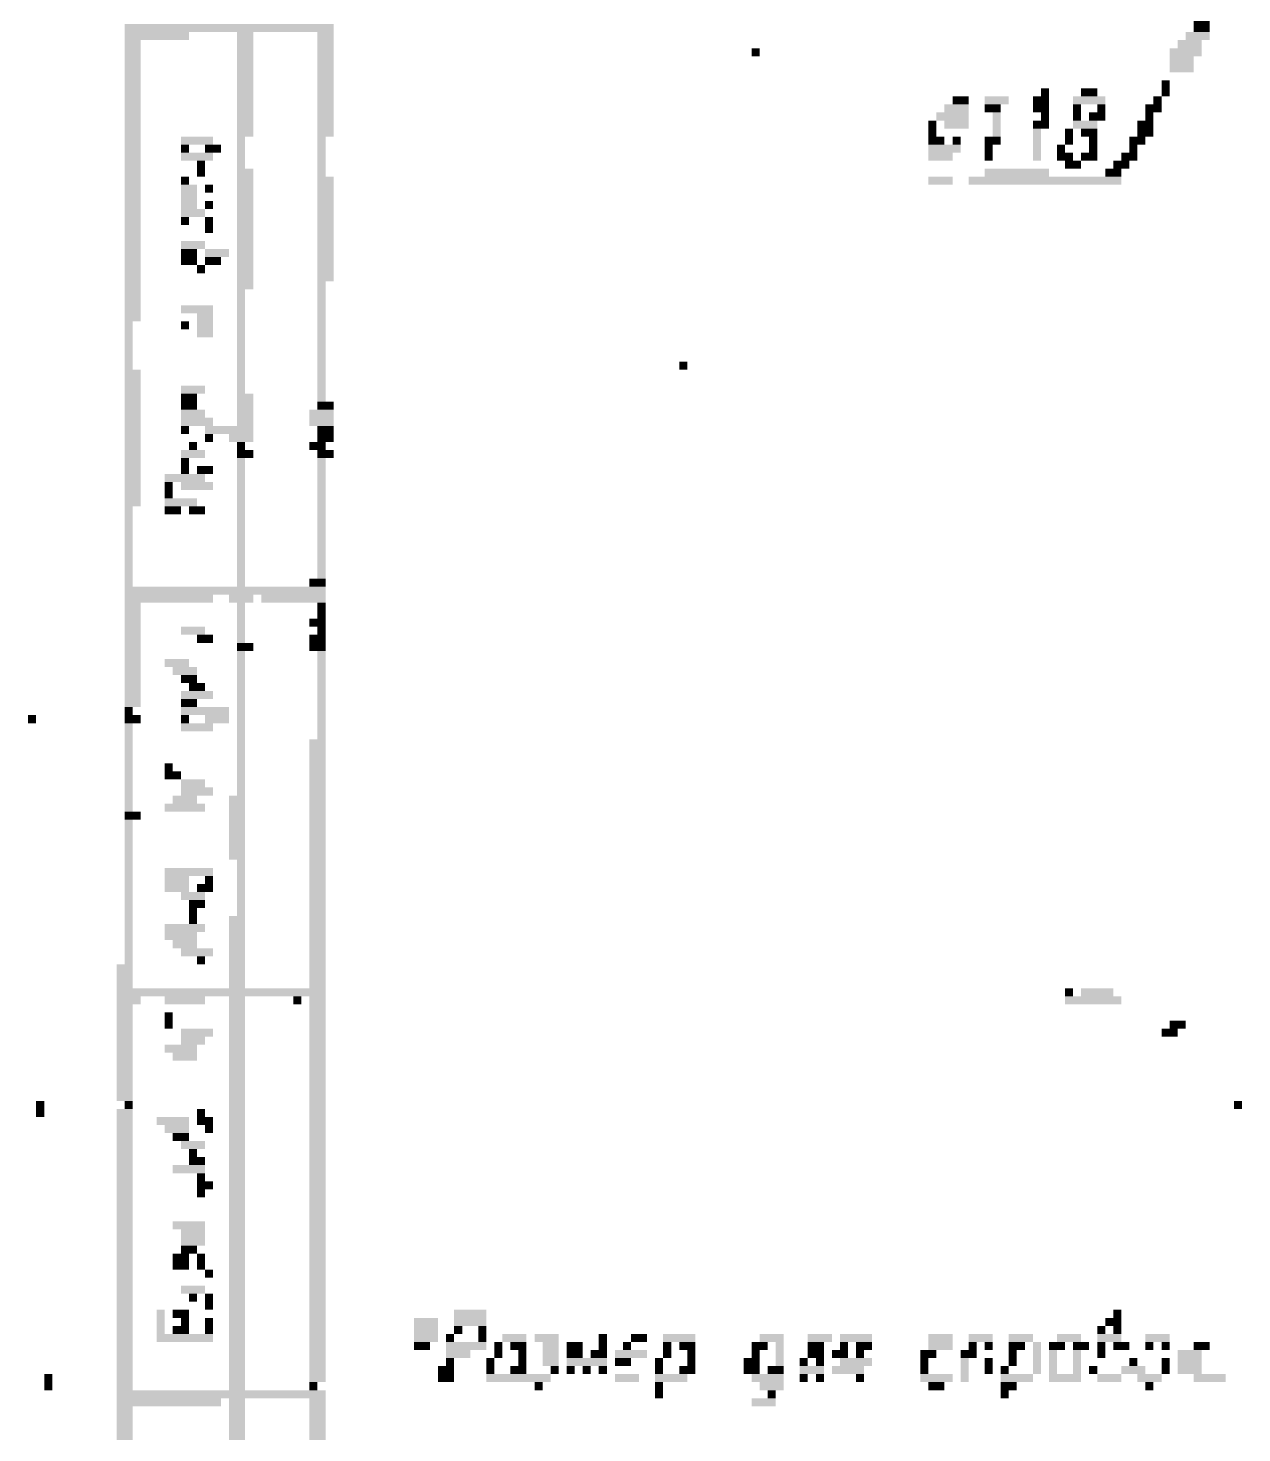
# Model space of a CAD drawing. Extents: x 0 to 456, y -15 to 604.
# Drawn here: x 26.5 to 177.5, y 142.2 to 317 of the extents above; entities that cross this region are included whole.
import ezdxf

# ---------------------------------------------------------------- set-up
doc = ezdxf.new("R2010")
doc.units = 0
doc.layers.add('SCAN_INK_DRAFT', color=7, linetype='Continuous')

msp = doc.modelspace()

# ---------------------------------------------------------------- linework, layer by layer
at = {"layer": 'SCAN_INK_DRAFT'}
for points in [[(171.5, 316.5), (173.5, 316.5), (171.5, 318.5), (173.5, 318.5)], [(38.5, 316.5), (64.5, 316.5), (38.5, 317.5), (64.5, 317.5)], [(38.5, 315.5), (46.5, 315.5), (38.5, 316.5), (46.5, 316.5)], [(52.5, 303.5), (54.5, 303.5), (52.5, 316.5), (54.5, 316.5)], [(62.5, 303.5), (64.5, 303.5), (62.5, 316.5), (64.5, 316.5)], [(170.5, 315.5), (173.5, 315.5), (170.5, 316.5), (173.5, 316.5)], [(38.5, 280.5), (40.5, 280.5), (38.5, 315.5), (40.5, 315.5)], [(169.5, 314.5), (172.5, 314.5), (169.5, 315.5), (172.5, 315.5)], [(116.5, 313.5), (117.5, 313.5), (116.5, 314.5), (117.5, 314.5)], [(168.5, 313.5), (172.5, 313.5), (168.5, 314.5), (172.5, 314.5)], [(168.5, 311.5), (171.5, 311.5), (168.5, 313.5), (171.5, 313.5)], [(152.5, 308.5), (153.5, 308.5), (152.5, 309.5), (153.5, 309.5)], [(157.5, 308.5), (159.5, 308.5), (157.5, 309.5), (159.5, 309.5)], [(167.5, 308.5), (168.5, 308.5), (167.5, 310.5), (168.5, 310.5)], [(141.5, 307.5), (143.5, 307.5), (141.5, 308.5), (143.5, 308.5)], [(145.5, 307.5), (148.5, 307.5), (145.5, 308.5), (148.5, 308.5)], [(151.5, 306.5), (153.5, 306.5), (151.5, 308.5), (153.5, 308.5)], [(156.5, 307.5), (160.5, 307.5), (156.5, 308.5), (160.5, 308.5)], [(166.5, 307.5), (167.5, 307.5), (166.5, 308.5), (167.5, 308.5)], [(139.5, 305.5), (143.5, 305.5), (139.5, 306.5), (143.5, 306.5)], [(140.5, 306.5), (143.5, 306.5), (140.5, 307.5), (143.5, 307.5)], [(145.5, 306.5), (147.5, 306.5), (145.5, 307.5), (147.5, 307.5)], [(146.5, 303.5), (147.5, 303.5), (146.5, 306.5), (147.5, 306.5)], [(152.5, 305.5), (153.5, 305.5), (152.5, 306.5), (153.5, 306.5)], [(156.5, 305.5), (157.5, 305.5), (156.5, 307.5), (157.5, 307.5)], [(158.5, 305.5), (160.5, 305.5), (158.5, 306.5), (160.5, 306.5)], [(159.5, 306.5), (160.5, 306.5), (159.5, 307.5), (160.5, 307.5)], [(165.5, 306.5), (167.5, 306.5), (165.5, 307.5), (167.5, 307.5)], [(165.5, 305.5), (166.5, 305.5), (165.5, 306.5), (166.5, 306.5)], [(138.5, 303.5), (139.5, 303.5), (138.5, 305.5), (139.5, 305.5)], [(140.5, 304.5), (143.5, 304.5), (140.5, 305.5), (143.5, 305.5)], [(151.5, 304.5), (153.5, 304.5), (151.5, 305.5), (153.5, 305.5)], [(151.5, 300.5), (152.5, 300.5), (151.5, 304.5), (152.5, 304.5)], [(155.5, 302.5), (156.5, 302.5), (155.5, 304.5), (156.5, 304.5)], [(156.5, 304.5), (159.5, 304.5), (156.5, 305.5), (159.5, 305.5)], [(157.5, 303.5), (159.5, 303.5), (157.5, 304.5), (159.5, 304.5)], [(164.5, 303.5), (166.5, 303.5), (164.5, 305.5), (166.5, 305.5)], [(45.5, 302.5), (49.5, 302.5), (45.5, 303.5), (49.5, 303.5)], [(45.5, 301.5), (46.5, 301.5), (45.5, 302.5), (46.5, 302.5)], [(48.5, 301.5), (50.5, 301.5), (48.5, 302.5), (50.5, 302.5)], [(52.5, 299.5), (53.5, 299.5), (52.5, 303.5), (53.5, 303.5)], [(62.5, 298.5), (63.5, 298.5), (62.5, 303.5), (63.5, 303.5)], [(138.5, 302.5), (140.5, 302.5), (138.5, 303.5), (140.5, 303.5)], [(138.5, 301.5), (142.5, 301.5), (138.5, 302.5), (142.5, 302.5)], [(141.5, 302.5), (142.5, 302.5), (141.5, 303.5), (142.5, 303.5)], [(145.5, 302.5), (147.5, 302.5), (145.5, 303.5), (147.5, 303.5)], [(145.5, 300.5), (146.5, 300.5), (145.5, 302.5), (146.5, 302.5)], [(154.5, 301.5), (155.5, 301.5), (154.5, 302.5), (155.5, 302.5)], [(158.5, 301.5), (159.5, 301.5), (158.5, 303.5), (159.5, 303.5)], [(163.5, 302.5), (165.5, 302.5), (163.5, 303.5), (165.5, 303.5)], [(163.5, 301.5), (164.5, 301.5), (163.5, 302.5), (164.5, 302.5)], [(45.5, 300.5), (49.5, 300.5), (45.5, 301.5), (49.5, 301.5)], [(138.5, 300.5), (141.5, 300.5), (138.5, 301.5), (141.5, 301.5)], [(154.5, 300.5), (156.5, 300.5), (154.5, 301.5), (156.5, 301.5)], [(157.5, 300.5), (159.5, 300.5), (157.5, 301.5), (159.5, 301.5)], [(162.5, 300.5), (164.5, 300.5), (162.5, 301.5), (164.5, 301.5)], [(47.5, 298.5), (48.5, 298.5), (47.5, 300.5), (48.5, 300.5)], [(52.5, 284.5), (54.5, 284.5), (52.5, 299.5), (54.5, 299.5)], [(145.5, 298.5), (153.5, 298.5), (145.5, 299.5), (153.5, 299.5)], [(155.5, 299.5), (157.5, 299.5), (155.5, 300.5), (157.5, 300.5)], [(160.5, 298.5), (162.5, 298.5), (160.5, 299.5), (162.5, 299.5)], [(161.5, 299.5), (163.5, 299.5), (161.5, 300.5), (163.5, 300.5)], [(45.5, 297.5), (46.5, 297.5), (45.5, 298.5), (46.5, 298.5)], [(45.5, 294.5), (47.5, 294.5), (45.5, 297.5), (47.5, 297.5)], [(48.5, 296.5), (49.5, 296.5), (48.5, 297.5), (49.5, 297.5)], [(62.5, 285.5), (64.5, 285.5), (62.5, 298.5), (64.5, 298.5)], [(138.5, 297.5), (141.5, 297.5), (138.5, 298.5), (141.5, 298.5)], [(143.5, 297.5), (162.5, 297.5), (143.5, 298.5), (162.5, 298.5)], [(48.5, 294.5), (49.5, 294.5), (48.5, 295.5), (49.5, 295.5)], [(45.5, 293.5), (48.5, 293.5), (45.5, 294.5), (48.5, 294.5)], [(45.5, 292.5), (46.5, 292.5), (45.5, 293.5), (46.5, 293.5)], [(48.5, 291.5), (49.5, 291.5), (48.5, 293.5), (49.5, 293.5)], [(45.5, 289.5), (48.5, 289.5), (45.5, 290.5), (48.5, 290.5)], [(45.5, 287.5), (47.5, 287.5), (45.5, 289.5), (47.5, 289.5)], [(48.5, 288.5), (51.5, 288.5), (48.5, 289.5), (51.5, 289.5)], [(48.5, 287.5), (50.5, 287.5), (48.5, 288.5), (50.5, 288.5)], [(47.5, 286.5), (48.5, 286.5), (47.5, 287.5), (48.5, 287.5)], [(62.5, 270.5), (63.5, 270.5), (62.5, 285.5), (63.5, 285.5)], [(52.5, 271.5), (53.5, 271.5), (52.5, 284.5), (53.5, 284.5)], [(45.5, 281.5), (49.5, 281.5), (45.5, 282.5), (49.5, 282.5)], [(47.5, 278.5), (49.5, 278.5), (47.5, 281.5), (49.5, 281.5)], [(38.5, 274.5), (39.5, 274.5), (38.5, 280.5), (39.5, 280.5)], [(45.5, 279.5), (46.5, 279.5), (45.5, 280.5), (46.5, 280.5)], [(38.5, 257.5), (40.5, 257.5), (38.5, 274.5), (40.5, 274.5)], [(107.5, 274.5), (108.5, 274.5), (107.5, 275.5), (108.5, 275.5)], [(45.5, 271.5), (48.5, 271.5), (45.5, 272.5), (48.5, 272.5)], [(45.5, 269.5), (47.5, 269.5), (45.5, 271.5), (47.5, 271.5)], [(52.5, 267.5), (54.5, 267.5), (52.5, 271.5), (54.5, 271.5)], [(45.5, 268.5), (48.5, 268.5), (45.5, 269.5), (48.5, 269.5)], [(61.5, 267.5), (64.5, 267.5), (61.5, 269.5), (64.5, 269.5)], [(62.5, 269.5), (64.5, 269.5), (62.5, 270.5), (64.5, 270.5)], [(45.5, 267.5), (49.5, 267.5), (45.5, 268.5), (49.5, 268.5)], [(45.5, 266.5), (46.5, 266.5), (45.5, 267.5), (46.5, 267.5)], [(48.5, 266.5), (54.5, 266.5), (48.5, 267.5), (54.5, 267.5)], [(62.5, 265.5), (64.5, 265.5), (62.5, 267.5), (64.5, 267.5)], [(48.5, 265.5), (49.5, 265.5), (48.5, 266.5), (49.5, 266.5)], [(51.5, 265.5), (54.5, 265.5), (51.5, 266.5), (54.5, 266.5)], [(45.5, 263.5), (48.5, 263.5), (45.5, 264.5), (48.5, 264.5)], [(46.5, 264.5), (47.5, 264.5), (46.5, 265.5), (47.5, 265.5)], [(52.5, 264.5), (53.5, 264.5), (52.5, 265.5), (53.5, 265.5)], [(52.5, 263.5), (54.5, 263.5), (52.5, 264.5), (54.5, 264.5)], [(61.5, 264.5), (63.5, 264.5), (61.5, 265.5), (63.5, 265.5)], [(62.5, 263.5), (64.5, 263.5), (62.5, 264.5), (64.5, 264.5)], [(45.5, 261.5), (46.5, 261.5), (45.5, 263.5), (46.5, 263.5)], [(47.5, 261.5), (49.5, 261.5), (47.5, 262.5), (49.5, 262.5)], [(52.5, 247.5), (53.5, 247.5), (52.5, 263.5), (53.5, 263.5)], [(62.5, 248.5), (63.5, 248.5), (62.5, 263.5), (63.5, 263.5)], [(43.5, 260.5), (48.5, 260.5), (43.5, 261.5), (48.5, 261.5)], [(43.5, 258.5), (44.5, 258.5), (43.5, 260.5), (44.5, 260.5)], [(45.5, 259.5), (49.5, 259.5), (45.5, 260.5), (49.5, 260.5)], [(38.5, 247.5), (39.5, 247.5), (38.5, 257.5), (39.5, 257.5)], [(43.5, 257.5), (47.5, 257.5), (43.5, 258.5), (47.5, 258.5)], [(43.5, 256.5), (45.5, 256.5), (43.5, 257.5), (45.5, 257.5)], [(46.5, 256.5), (48.5, 256.5), (46.5, 257.5), (48.5, 257.5)], [(61.5, 247.5), (63.5, 247.5), (61.5, 248.5), (63.5, 248.5)], [(38.5, 246.5), (63.5, 246.5), (38.5, 247.5), (63.5, 247.5)], [(38.5, 245.5), (49.5, 245.5), (38.5, 246.5), (49.5, 246.5)], [(51.5, 245.5), (54.5, 245.5), (51.5, 246.5), (54.5, 246.5)], [(55.5, 245.5), (63.5, 245.5), (55.5, 246.5), (63.5, 246.5)], [(38.5, 232.5), (40.5, 232.5), (38.5, 245.5), (40.5, 245.5)], [(52.5, 240.5), (53.5, 240.5), (52.5, 245.5), (53.5, 245.5)], [(62.5, 243.5), (63.5, 243.5), (62.5, 245.5), (63.5, 245.5)], [(61.5, 242.5), (63.5, 242.5), (61.5, 243.5), (63.5, 243.5)], [(45.5, 241.5), (48.5, 241.5), (45.5, 242.5), (48.5, 242.5)], [(47.5, 240.5), (49.5, 240.5), (47.5, 241.5), (49.5, 241.5)], [(61.5, 239.5), (63.5, 239.5), (61.5, 241.5), (63.5, 241.5)], [(62.5, 241.5), (63.5, 241.5), (62.5, 242.5), (63.5, 242.5)], [(52.5, 239.5), (54.5, 239.5), (52.5, 240.5), (54.5, 240.5)], [(43.5, 237.5), (46.5, 237.5), (43.5, 238.5), (46.5, 238.5)], [(52.5, 221.5), (53.5, 221.5), (52.5, 239.5), (53.5, 239.5)], [(62.5, 228.5), (63.5, 228.5), (62.5, 239.5), (63.5, 239.5)], [(44.5, 236.5), (47.5, 236.5), (44.5, 237.5), (47.5, 237.5)], [(45.5, 235.5), (47.5, 235.5), (45.5, 236.5), (47.5, 236.5)], [(45.5, 233.5), (49.5, 233.5), (45.5, 234.5), (49.5, 234.5)], [(46.5, 234.5), (48.5, 234.5), (46.5, 235.5), (48.5, 235.5)], [(45.5, 232.5), (47.5, 232.5), (45.5, 233.5), (47.5, 233.5)], [(26.5, 230.5), (27.5, 230.5), (26.5, 231.5), (27.5, 231.5)], [(38.5, 231.5), (39.5, 231.5), (38.5, 232.5), (39.5, 232.5)], [(38.5, 230.5), (40.5, 230.5), (38.5, 231.5), (40.5, 231.5)], [(45.5, 231.5), (51.5, 231.5), (45.5, 232.5), (51.5, 232.5)], [(45.5, 230.5), (46.5, 230.5), (45.5, 231.5), (46.5, 231.5)], [(48.5, 230.5), (51.5, 230.5), (48.5, 231.5), (51.5, 231.5)], [(38.5, 219.5), (39.5, 219.5), (38.5, 230.5), (39.5, 230.5)], [(45.5, 229.5), (49.5, 229.5), (45.5, 230.5), (49.5, 230.5)], [(61.5, 197.5), (63.5, 197.5), (61.5, 228.5), (63.5, 228.5)], [(43.5, 224.5), (44.5, 224.5), (43.5, 225.5), (44.5, 225.5)], [(43.5, 223.5), (45.5, 223.5), (43.5, 224.5), (45.5, 224.5)], [(45.5, 222.5), (48.5, 222.5), (45.5, 223.5), (48.5, 223.5)], [(45.5, 221.5), (49.5, 221.5), (45.5, 222.5), (49.5, 222.5)], [(43.5, 219.5), (48.5, 219.5), (43.5, 220.5), (48.5, 220.5)], [(44.5, 220.5), (47.5, 220.5), (44.5, 221.5), (47.5, 221.5)], [(51.5, 213.5), (53.5, 213.5), (51.5, 221.5), (53.5, 221.5)], [(38.5, 218.5), (40.5, 218.5), (38.5, 219.5), (40.5, 219.5)], [(38.5, 200.5), (39.5, 200.5), (38.5, 218.5), (39.5, 218.5)], [(52.5, 206.5), (53.5, 206.5), (52.5, 213.5), (53.5, 213.5)], [(43.5, 211.5), (49.5, 211.5), (43.5, 212.5), (49.5, 212.5)], [(43.5, 209.5), (46.5, 209.5), (43.5, 211.5), (46.5, 211.5)], [(47.5, 209.5), (49.5, 209.5), (47.5, 210.5), (49.5, 210.5)], [(48.5, 210.5), (49.5, 210.5), (48.5, 211.5), (49.5, 211.5)], [(45.5, 208.5), (48.5, 208.5), (45.5, 209.5), (48.5, 209.5)], [(46.5, 207.5), (48.5, 207.5), (46.5, 208.5), (48.5, 208.5)], [(46.5, 205.5), (47.5, 205.5), (46.5, 207.5), (47.5, 207.5)], [(51.5, 197.5), (53.5, 197.5), (51.5, 206.5), (53.5, 206.5)], [(43.5, 204.5), (48.5, 204.5), (43.5, 205.5), (48.5, 205.5)], [(43.5, 203.5), (47.5, 203.5), (43.5, 204.5), (47.5, 204.5)], [(44.5, 202.5), (47.5, 202.5), (44.5, 203.5), (47.5, 203.5)], [(45.5, 201.5), (49.5, 201.5), (45.5, 202.5), (49.5, 202.5)], [(47.5, 200.5), (48.5, 200.5), (47.5, 201.5), (48.5, 201.5)], [(37.5, 197.5), (39.5, 197.5), (37.5, 200.5), (39.5, 200.5)], [(37.5, 196.5), (63.5, 196.5), (37.5, 197.5), (63.5, 197.5)], [(37.5, 195.5), (40.5, 195.5), (37.5, 196.5), (40.5, 196.5)], [(43.5, 195.5), (48.5, 195.5), (43.5, 196.5), (48.5, 196.5)], [(51.5, 147.5), (53.5, 147.5), (51.5, 196.5), (53.5, 196.5)], [(59.5, 195.5), (60.5, 195.5), (59.5, 196.5), (60.5, 196.5)], [(61.5, 148.5), (63.5, 148.5), (61.5, 196.5), (63.5, 196.5)], [(155.5, 196.5), (156.5, 196.5), (155.5, 197.5), (156.5, 197.5)], [(155.5, 195.5), (162.5, 195.5), (155.5, 196.5), (162.5, 196.5)], [(157.5, 196.5), (161.5, 196.5), (157.5, 197.5), (161.5, 197.5)], [(37.5, 183.5), (39.5, 183.5), (37.5, 195.5), (39.5, 195.5)], [(43.5, 192.5), (44.5, 192.5), (43.5, 194.5), (44.5, 194.5)], [(45.5, 191.5), (49.5, 191.5), (45.5, 192.5), (49.5, 192.5)], [(167.5, 191.5), (169.5, 191.5), (167.5, 192.5), (169.5, 192.5)], [(168.5, 192.5), (170.5, 192.5), (168.5, 193.5), (170.5, 193.5)], [(45.5, 190.5), (48.5, 190.5), (45.5, 191.5), (48.5, 191.5)], [(43.5, 189.5), (47.5, 189.5), (43.5, 190.5), (47.5, 190.5)], [(44.5, 188.5), (47.5, 188.5), (44.5, 189.5), (47.5, 189.5)], [(27.5, 181.5), (28.5, 181.5), (27.5, 183.5), (28.5, 183.5)], [(37.5, 147.5), (39.5, 147.5), (37.5, 182.5), (39.5, 182.5)], [(38.5, 182.5), (39.5, 182.5), (38.5, 183.5), (39.5, 183.5)], [(47.5, 181.5), (48.5, 181.5), (47.5, 182.5), (48.5, 182.5)], [(176.5, 182.5), (177.5, 182.5), (176.5, 183.5), (177.5, 183.5)], [(42.5, 180.5), (46.5, 180.5), (42.5, 181.5), (46.5, 181.5)], [(43.5, 179.5), (46.5, 179.5), (43.5, 180.5), (46.5, 180.5)], [(47.5, 180.5), (49.5, 180.5), (47.5, 181.5), (49.5, 181.5)], [(48.5, 179.5), (49.5, 179.5), (48.5, 180.5), (49.5, 180.5)], [(44.5, 178.5), (46.5, 178.5), (44.5, 179.5), (46.5, 179.5)], [(45.5, 177.5), (48.5, 177.5), (45.5, 178.5), (48.5, 178.5)], [(46.5, 176.5), (47.5, 176.5), (46.5, 177.5), (47.5, 177.5)], [(44.5, 174.5), (48.5, 174.5), (44.5, 175.5), (48.5, 175.5)], [(46.5, 175.5), (48.5, 175.5), (46.5, 176.5), (48.5, 176.5)], [(47.5, 173.5), (48.5, 173.5), (47.5, 174.5), (48.5, 174.5)], [(47.5, 172.5), (49.5, 172.5), (47.5, 173.5), (49.5, 173.5)], [(47.5, 171.5), (48.5, 171.5), (47.5, 172.5), (48.5, 172.5)], [(44.5, 167.5), (48.5, 167.5), (44.5, 168.5), (48.5, 168.5)], [(45.5, 165.5), (48.5, 165.5), (45.5, 167.5), (48.5, 167.5)], [(44.5, 162.5), (46.5, 162.5), (44.5, 164.5), (46.5, 164.5)], [(45.5, 164.5), (47.5, 164.5), (45.5, 165.5), (47.5, 165.5)], [(47.5, 162.5), (48.5, 162.5), (47.5, 164.5), (48.5, 164.5)], [(48.5, 161.5), (49.5, 161.5), (48.5, 162.5), (49.5, 162.5)], [(45.5, 159.5), (48.5, 159.5), (45.5, 160.5), (48.5, 160.5)], [(46.5, 158.5), (47.5, 158.5), (46.5, 159.5), (47.5, 159.5)], [(48.5, 157.5), (49.5, 157.5), (48.5, 159.5), (49.5, 159.5)], [(42.5, 154.5), (43.5, 154.5), (42.5, 157.5), (43.5, 157.5)], [(44.5, 156.5), (46.5, 156.5), (44.5, 157.5), (46.5, 157.5)], [(79.5, 155.5), (83.5, 155.5), (79.5, 157.5), (83.5, 157.5)], [(161.5, 156.5), (162.5, 156.5), (161.5, 157.5), (162.5, 157.5)], [(45.5, 155.5), (46.5, 155.5), (45.5, 156.5), (46.5, 156.5)], [(48.5, 154.5), (49.5, 154.5), (48.5, 156.5), (49.5, 156.5)], [(74.5, 153.5), (77.5, 153.5), (74.5, 156.5), (77.5, 156.5)], [(160.5, 155.5), (162.5, 155.5), (160.5, 156.5), (162.5, 156.5)], [(42.5, 153.5), (49.5, 153.5), (42.5, 154.5), (49.5, 154.5)], [(44.5, 154.5), (46.5, 154.5), (44.5, 155.5), (46.5, 155.5)], [(78.5, 153.5), (79.5, 153.5), (78.5, 154.5), (79.5, 154.5)], [(79.5, 154.5), (80.5, 154.5), (79.5, 155.5), (80.5, 155.5)], [(82.5, 153.5), (83.5, 153.5), (82.5, 155.5), (83.5, 155.5)], [(85.5, 153.5), (88.5, 153.5), (85.5, 154.5), (88.5, 154.5)], [(89.5, 153.5), (92.5, 153.5), (89.5, 154.5), (92.5, 154.5)], [(97.5, 152.5), (98.5, 152.5), (97.5, 154.5), (98.5, 154.5)], [(101.5, 153.5), (103.5, 153.5), (101.5, 154.5), (103.5, 154.5)], [(105.5, 153.5), (109.5, 153.5), (105.5, 154.5), (109.5, 154.5)], [(117.5, 153.5), (120.5, 153.5), (117.5, 154.5), (120.5, 154.5)], [(123.5, 153.5), (126.5, 153.5), (123.5, 154.5), (126.5, 154.5)], [(127.5, 153.5), (131.5, 153.5), (127.5, 154.5), (131.5, 154.5)], [(138.5, 152.5), (141.5, 152.5), (138.5, 154.5), (141.5, 154.5)], [(143.5, 153.5), (146.5, 153.5), (143.5, 154.5), (146.5, 154.5)], [(148.5, 153.5), (151.5, 153.5), (148.5, 154.5), (151.5, 154.5)], [(154.5, 153.5), (157.5, 153.5), (154.5, 154.5), (157.5, 154.5)], [(159.5, 154.5), (160.5, 154.5), (159.5, 155.5), (160.5, 155.5)], [(159.5, 153.5), (162.5, 153.5), (159.5, 154.5), (162.5, 154.5)], [(161.5, 154.5), (162.5, 154.5), (161.5, 155.5), (162.5, 155.5)], [(165.5, 153.5), (168.5, 153.5), (165.5, 154.5), (168.5, 154.5)], [(74.5, 152.5), (76.5, 152.5), (74.5, 153.5), (76.5, 153.5)], [(78.5, 152.5), (83.5, 152.5), (78.5, 153.5), (83.5, 153.5)], [(78.5, 151.5), (81.5, 151.5), (78.5, 152.5), (81.5, 152.5)], [(84.5, 151.5), (85.5, 151.5), (84.5, 153.5), (85.5, 153.5)], [(86.5, 152.5), (88.5, 152.5), (86.5, 153.5), (88.5, 153.5)], [(87.5, 150.5), (88.5, 150.5), (87.5, 152.5), (88.5, 152.5)], [(90.5, 150.5), (92.5, 150.5), (90.5, 153.5), (92.5, 153.5)], [(93.5, 151.5), (95.5, 151.5), (93.5, 153.5), (95.5, 153.5)], [(96.5, 151.5), (98.5, 151.5), (96.5, 152.5), (98.5, 152.5)], [(99.5, 151.5), (103.5, 151.5), (99.5, 152.5), (103.5, 152.5)], [(100.5, 152.5), (101.5, 152.5), (100.5, 153.5), (101.5, 153.5)], [(105.5, 151.5), (106.5, 151.5), (105.5, 153.5), (106.5, 153.5)], [(107.5, 152.5), (109.5, 152.5), (107.5, 153.5), (109.5, 153.5)], [(108.5, 150.5), (109.5, 150.5), (108.5, 152.5), (109.5, 152.5)], [(116.5, 152.5), (118.5, 152.5), (116.5, 153.5), (118.5, 153.5)], [(116.5, 151.5), (117.5, 151.5), (116.5, 152.5), (117.5, 152.5)], [(119.5, 150.5), (120.5, 150.5), (119.5, 153.5), (120.5, 153.5)], [(123.5, 151.5), (125.5, 151.5), (123.5, 153.5), (125.5, 153.5)], [(126.5, 151.5), (128.5, 151.5), (126.5, 152.5), (128.5, 152.5)], [(127.5, 152.5), (128.5, 152.5), (127.5, 153.5), (128.5, 153.5)], [(129.5, 152.5), (131.5, 152.5), (129.5, 153.5), (131.5, 153.5)], [(129.5, 151.5), (130.5, 151.5), (129.5, 152.5), (130.5, 152.5)], [(137.5, 151.5), (139.5, 151.5), (137.5, 152.5), (139.5, 152.5)], [(142.5, 151.5), (144.5, 151.5), (142.5, 152.5), (144.5, 152.5)], [(143.5, 152.5), (144.5, 152.5), (143.5, 153.5), (144.5, 153.5)], [(145.5, 152.5), (146.5, 152.5), (145.5, 153.5), (146.5, 153.5)], [(148.5, 152.5), (150.5, 152.5), (148.5, 153.5), (150.5, 153.5)], [(148.5, 150.5), (149.5, 150.5), (148.5, 152.5), (149.5, 152.5)], [(151.5, 149.5), (152.5, 149.5), (151.5, 153.5), (152.5, 153.5)], [(153.5, 152.5), (155.5, 152.5), (153.5, 153.5), (155.5, 153.5)], [(153.5, 149.5), (154.5, 149.5), (153.5, 152.5), (154.5, 152.5)], [(156.5, 152.5), (158.5, 152.5), (156.5, 153.5), (158.5, 153.5)], [(156.5, 149.5), (157.5, 149.5), (156.5, 152.5), (157.5, 152.5)], [(159.5, 151.5), (160.5, 151.5), (159.5, 153.5), (160.5, 153.5)], [(161.5, 152.5), (163.5, 152.5), (161.5, 153.5), (163.5, 153.5)], [(165.5, 152.5), (166.5, 152.5), (165.5, 153.5), (166.5, 153.5)], [(167.5, 152.5), (168.5, 152.5), (167.5, 153.5), (168.5, 153.5)], [(169.5, 149.5), (172.5, 149.5), (169.5, 152.5), (172.5, 152.5)], [(171.5, 152.5), (173.5, 152.5), (171.5, 153.5), (173.5, 153.5)], [(77.5, 148.5), (79.5, 148.5), (77.5, 150.5), (79.5, 150.5)], [(78.5, 150.5), (79.5, 150.5), (78.5, 151.5), (79.5, 151.5)], [(83.5, 149.5), (84.5, 149.5), (83.5, 151.5), (84.5, 151.5)], [(86.5, 149.5), (88.5, 149.5), (86.5, 150.5), (88.5, 150.5)], [(91.5, 149.5), (92.5, 149.5), (91.5, 150.5), (92.5, 150.5)], [(93.5, 150.5), (98.5, 150.5), (93.5, 151.5), (98.5, 151.5)], [(93.5, 149.5), (94.5, 149.5), (93.5, 150.5), (94.5, 150.5)], [(95.5, 149.5), (96.5, 149.5), (95.5, 150.5), (96.5, 150.5)], [(97.5, 149.5), (98.5, 149.5), (97.5, 150.5), (98.5, 150.5)], [(99.5, 150.5), (101.5, 150.5), (99.5, 151.5), (101.5, 151.5)], [(104.5, 149.5), (105.5, 149.5), (104.5, 151.5), (105.5, 151.5)], [(107.5, 149.5), (109.5, 149.5), (107.5, 150.5), (109.5, 150.5)], [(115.5, 149.5), (117.5, 149.5), (115.5, 151.5), (117.5, 151.5)], [(118.5, 149.5), (120.5, 149.5), (118.5, 150.5), (120.5, 150.5)], [(122.5, 150.5), (123.5, 150.5), (122.5, 151.5), (123.5, 151.5)], [(122.5, 149.5), (125.5, 149.5), (122.5, 150.5), (125.5, 150.5)], [(124.5, 150.5), (125.5, 150.5), (124.5, 151.5), (125.5, 151.5)], [(126.5, 149.5), (130.5, 149.5), (126.5, 150.5), (130.5, 150.5)], [(127.5, 150.5), (131.5, 150.5), (127.5, 151.5), (131.5, 151.5)], [(137.5, 149.5), (138.5, 149.5), (137.5, 151.5), (138.5, 151.5)], [(142.5, 148.5), (143.5, 148.5), (142.5, 151.5), (143.5, 151.5)], [(145.5, 149.5), (146.5, 149.5), (145.5, 151.5), (146.5, 151.5)], [(147.5, 149.5), (148.5, 149.5), (147.5, 150.5), (148.5, 150.5)], [(158.5, 149.5), (159.5, 149.5), (158.5, 150.5), (159.5, 150.5)], [(162.5, 149.5), (165.5, 149.5), (162.5, 150.5), (165.5, 150.5)], [(163.5, 150.5), (164.5, 150.5), (163.5, 151.5), (164.5, 151.5)], [(167.5, 149.5), (168.5, 149.5), (167.5, 151.5), (168.5, 151.5)], [(28.5, 147.5), (29.5, 147.5), (28.5, 149.5), (29.5, 149.5)], [(83.5, 148.5), (91.5, 148.5), (83.5, 149.5), (91.5, 149.5)], [(99.5, 148.5), (102.5, 148.5), (99.5, 149.5), (102.5, 149.5)], [(104.5, 148.5), (108.5, 148.5), (104.5, 149.5), (108.5, 149.5)], [(116.5, 148.5), (120.5, 148.5), (116.5, 149.5), (120.5, 149.5)], [(122.5, 148.5), (123.5, 148.5), (122.5, 149.5), (123.5, 149.5)], [(124.5, 148.5), (125.5, 148.5), (124.5, 149.5), (125.5, 149.5)], [(129.5, 148.5), (130.5, 148.5), (129.5, 149.5), (130.5, 149.5)], [(137.5, 148.5), (141.5, 148.5), (137.5, 149.5), (141.5, 149.5)], [(147.5, 148.5), (151.5, 148.5), (147.5, 149.5), (151.5, 149.5)], [(153.5, 148.5), (157.5, 148.5), (153.5, 149.5), (157.5, 149.5)], [(159.5, 148.5), (162.5, 148.5), (159.5, 149.5), (162.5, 149.5)], [(164.5, 148.5), (167.5, 148.5), (164.5, 149.5), (167.5, 149.5)], [(171.5, 148.5), (175.5, 148.5), (171.5, 149.5), (175.5, 149.5)], [(37.5, 146.5), (63.5, 146.5), (37.5, 147.5), (63.5, 147.5)], [(61.5, 147.5), (62.5, 147.5), (61.5, 148.5), (62.5, 148.5)], [(89.5, 147.5), (90.5, 147.5), (89.5, 148.5), (90.5, 148.5)], [(104.5, 146.5), (105.5, 146.5), (104.5, 148.5), (105.5, 148.5)], [(117.5, 147.5), (120.5, 147.5), (117.5, 148.5), (120.5, 148.5)], [(118.5, 146.5), (119.5, 146.5), (118.5, 147.5), (119.5, 147.5)], [(138.5, 147.5), (140.5, 147.5), (138.5, 148.5), (140.5, 148.5)], [(147.5, 147.5), (149.5, 147.5), (147.5, 148.5), (149.5, 148.5)], [(147.5, 146.5), (148.5, 146.5), (147.5, 147.5), (148.5, 147.5)], [(165.5, 147.5), (166.5, 147.5), (165.5, 148.5), (166.5, 148.5)], [(37.5, 145.5), (50.5, 145.5), (37.5, 146.5), (50.5, 146.5)], [(37.5, 80.5), (39.5, 80.5), (37.5, 145.5), (39.5, 145.5)], [(51.5, 80.5), (53.5, 80.5), (51.5, 146.5), (53.5, 146.5)], [(61.5, 137.5), (63.5, 137.5), (61.5, 146.5), (63.5, 146.5)], [(116.5, 145.5), (119.5, 145.5), (116.5, 146.5), (119.5, 146.5)]]:
    msp.add_solid(points, dxfattribs=at)

doc.saveas('drawing.dxf')
